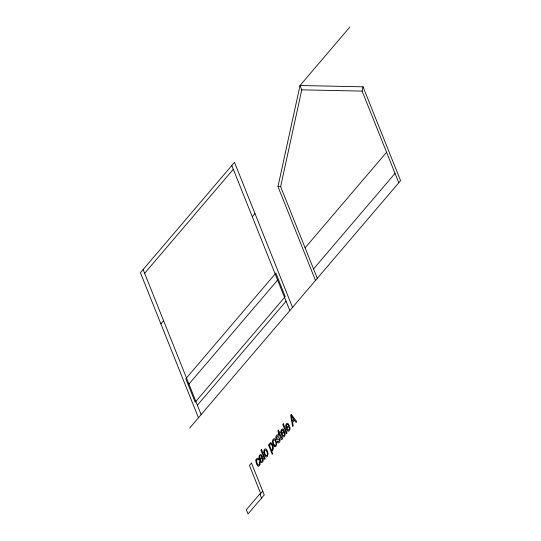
<?xml version="1.0" encoding="UTF-8"?>
<svg xmlns="http://www.w3.org/2000/svg" width="541" height="541" viewBox="0 0 541 541"><rect width="100%" height="100%" fill="white"/><g stroke="black" fill="none" stroke-linecap="round" stroke-linejoin="round"><path stroke-width="0.81" d="M255.967 460.06L255.927 460.269A2.82 1.488 82.2 0 0 255.866 461.169L256.515 464.009L257.766 465.984A3.246 1.711 82.2 0 0 258.334 466.247A3.151 1.664 82.2 0 0 258.699 466.227L259.822 465.003A3.077 1.623 82.2 0 0 260.059 463.765A2.976 1.576 82.2 0 0 260.052 463.211L259.781 461.716L259.173 462.183L259.382 463.752A1.833 0.967 82.2 0 1 259.254 464.347L258.672 465.057A1.948 1.028 82.2 0 1 258.321 465.084L257.043 463.339L256.569 460.675A1.981 1.048 82.2 0 1 256.711 460.127L256.786 459.972A2.502 1.319 82.2 0 1 257.043 459.627L257.185 459.519A1.643 0.866 82.2 0 1 257.746 459.58C258.429 460.81 259.092 459.018 258.077 458.531A2.671 1.413 82.2 0 0 257.388 458.268L256.475 458.876A3.787 2.002 82.2 0 0 255.967 460.06M315.498 280.448L277.966 186.604L300.025 85.505L349.858 27.05M317.303 278.338L280.63 186.659L301.756 89.84L300.025 85.505L363.038 86.81L400.577 180.653L189.668 428.053M398.778 182.763L362.105 91.091L363.038 86.81M144.63 273.3L233.306 169.286M160.9 323.917L163.605 320.745M252.282 216.731L254.98 213.56M188.937 384.096L277.621 280.076M305.104 247.839L386.578 152.264M197.384 405.209L286.061 301.188M313.543 268.951L395.025 173.384M259.896 459.011L261.797 456.787A2.583 1.366 82.2 0 0 261.093 455.765A2.34 1.238 82.2 0 0 259.829 456.482A2.34 1.238 82.2 0 0 259.89 459.018M283.646 431.15L281.753 433.375A2.34 1.238 82.2 0 1 281.685 430.846A2.34 1.238 82.2 0 1 282.943 430.169M286.608 427.681L288.502 425.456A2.583 1.366 82.2 0 0 287.798 424.435M260.025 494.359L262.73 491.187M282.03 439.191A4.626 2.441 82.2 0 0 282.537 438.433L282.057 437.527A4.747 2.509 82.2 0 1 281.807 437.879L279.562 433.28L280.103 432.644L279.744 431.745L279.203 432.381L278.257 430.021L277.993 431.346L278.662 433.016L278.25 433.49L278.615 434.396L279.021 433.916L281.198 439.116A1.204 0.636 82.2 0 0 281.462 439.326L281.577 439.36A1.359 0.717 82.2 0 0 281.76 439.346L282.03 439.177M301.756 89.84L362.105 91.091M277.966 186.604L280.63 186.659M265.638 455.245L265.117 454.332A6.127 3.232 82.2 0 1 264.874 453.71L264.542 452.425A2.157 1.136 82.2 0 1 264.502 451.796A2.238 1.183 82.2 0 1 265.881 450.18A2.475 1.305 82.2 0 1 266.463 450.836L266.713 451.302A5.342 2.82 82.2 0 1 266.841 451.579A6.296 3.32 82.2 0 1 267.024 452.053L267.382 453.493A2.103 1.109 82.2 0 1 267.41 454A2.232 1.177 82.2 0 1 266.03 455.617A2.238 1.183 82.2 0 1 265.638 455.245M275.511 439.691L276.742 443.235L276.086 446.163A4.693 2.482 82.2 0 1 275.869 446.399L275.782 446.481A3.402 1.792 82.2 0 1 274.585 446.616A3.287 1.731 82.2 0 1 273.922 445.987L272.542 442.308A3.118 1.643 82.2 0 1 272.522 441.145A3.814 2.015 82.2 0 1 273.408 439.062A3.469 1.833 82.2 0 1 274.679 438.832A3.449 1.819 82.2 0 1 275.511 439.691M292.519 307.403L234.503 162.361L140.423 272.718L198.439 417.76M231.805 165.532L289.814 310.575M260.701 493.561L249.442 465.409L251.47 463.035L264.231 494.941L248.028 513.95L246.338 509.73L259.842 493.886L261.526 498.112M143.128 269.546L201.137 414.595M263.866 452.486L265.246 456.171A3.287 1.731 82.2 0 0 265.908 456.78A3.402 1.792 82.2 0 0 267.098 456.651L267.186 456.584A4.693 2.482 82.2 0 0 267.41 456.34L268.065 453.412L266.835 449.869A3.449 1.819 82.2 0 0 266.003 449.023A3.469 1.833 82.2 0 0 264.725 449.219A3.814 2.015 82.2 0 0 263.819 451.302A3.118 1.643 82.2 0 0 263.866 452.486M272.61 447.515L272.224 445.926A6.411 3.381 82.2 0 0 271.907 445.155L271.46 444.377A2.252 1.19 82.2 0 0 271.082 443.999M272.508 450.342A2.387 1.258 82.2 0 1 272.055 450.538A2.752 1.454 82.2 0 1 271.44 450.335L272.786 453.689L272.245 454.325L268.492 444.945L269.005 444.337L269.377 445.263L269.398 444.438A2.529 1.339 82.2 0 1 269.465 444.019L270.216 442.842A2.976 1.576 82.2 0 1 271.413 443.011L271.778 443.397A4.977 2.631 82.2 0 1 272.346 444.303L272.549 444.743A6.188 3.266 82.2 0 1 272.84 445.493L273.056 446.264A4.598 2.428 82.2 0 1 273.212 447.042L273.279 447.786A3.111 1.643 82.2 0 1 273.191 448.915L273.036 449.49A3.111 1.643 82.2 0 1 272.603 450.186M272.623 447.563A2.042 1.075 82.2 0 1 272.218 449.321A2.042 1.075 82.2 0 1 271.102 449.213L270.473 448.097A6.377 3.368 82.2 0 1 270.23 447.475L269.932 446.44A2.509 1.325 82.2 0 1 269.837 445.513A2.029 1.068 82.2 0 1 271.088 443.904M282.95 430.129A2.583 1.366 82.2 0 1 283.633 431.17M286.602 427.688A2.34 1.238 82.2 0 1 286.541 425.152A2.34 1.238 82.2 0 1 287.792 424.475M262.615 459.6L262.615 459.776A1.86 0.981 82.2 0 1 262.561 460.242A1.975 1.041 82.2 0 1 262.439 460.634L261.851 461.331A2.245 1.19 82.2 0 1 261.371 461.365L260.255 460.006L262.716 457.111L261.35 454.846A3.395 1.792 82.2 0 0 260.776 454.582L259.883 454.893L259.2 456.016A3.287 1.738 82.2 0 0 259.017 456.942A3.456 1.826 82.2 0 0 258.99 457.652L259.619 460.411L260.863 462.339A3.253 1.718 82.2 0 0 261.634 462.596L262.554 462.034L263.217 460.607A3.097 1.637 82.2 0 0 263.291 459.302L263.109 458.146L262.513 458.599L262.615 459.6M284.471 433.963L284.471 434.139A1.86 0.981 82.2 0 1 284.417 434.606A1.975 1.041 82.2 0 1 284.296 434.998L283.707 435.694A2.245 1.19 82.2 0 1 283.227 435.728L282.111 434.369L284.573 431.475L283.207 429.209A3.395 1.792 82.2 0 0 282.632 428.945L281.739 429.256L281.056 430.379A3.287 1.738 82.2 0 0 280.874 431.305A3.456 1.826 82.2 0 0 280.847 432.016L281.476 434.775L282.72 436.702A3.253 1.718 82.2 0 0 283.491 436.959L284.41 436.398L285.073 434.971A3.097 1.637 82.2 0 0 285.148 433.666L284.965 432.509L284.37 432.962L284.471 433.963M289.327 428.269L289.327 428.445A1.86 0.981 82.2 0 1 289.273 428.912A1.975 1.041 82.2 0 1 289.151 429.304L288.563 430A2.245 1.19 82.2 0 1 288.076 430.034L286.96 428.675L289.428 425.781L288.062 423.515A3.395 1.792 82.2 0 0 287.481 423.251L286.595 423.562L285.912 424.685A3.287 1.738 82.2 0 0 285.729 425.611A3.456 1.826 82.2 0 0 285.702 426.322L286.331 429.081L287.575 431.008A3.253 1.718 82.2 0 0 288.346 431.265L289.266 430.704L289.929 429.277A3.097 1.637 82.2 0 0 289.996 427.972L289.82 426.815L289.219 427.268L289.327 428.269M279.44 440.124L278.446 441.693A1.535 0.811 82.2 0 1 278.02 441.524C277.398 440.306 276.823 442.247 277.797 442.66A2.455 1.298 82.2 0 0 278.202 442.89A2.34 1.238 82.2 0 0 278.48 442.91L279.061 442.626A6.012 3.172 82.2 0 0 279.46 442.2L279.697 441.828A3.584 1.893 82.2 0 0 279.934 441.246L280.062 440.604A2.279 1.204 82.2 0 0 280.076 439.934A2.462 1.298 82.2 0 0 280.049 439.596A2.184 1.156 82.2 0 0 279.805 438.677A2.536 1.339 82.2 0 0 279.69 438.406L279.494 438.082A1.643 0.866 82.2 0 0 279.291 437.852A1.907 1.008 82.2 0 0 278.845 437.662L276.769 438.298A0.73 0.385 82.2 0 1 276.458 437.622L277.35 436.039A1.278 0.676 82.2 0 1 277.574 436.093A1.339 0.71 82.2 0 1 277.783 436.256C278.73 437.223 278.527 434.538 277.323 434.849A3.469 1.833 82.2 0 0 277.039 434.944L276.654 435.221A5.545 2.928 82.2 0 0 276.404 435.498A4.03 2.13 82.2 0 0 275.971 436.303L275.836 436.851A2.049 1.082 82.2 0 0 276.607 439.596A1.839 0.974 82.2 0 0 276.911 439.725L279.082 439.096A0.717 0.379 82.2 0 1 279.23 439.265L279.271 439.339A0.987 0.521 82.2 0 1 279.426 439.88L279.44 440.124M275.842 273.151L185.813 378.754L195.193 402.213L285.222 296.61L275.842 273.151M261.452 449.463L260.911 450.098L264.644 459.424L265.185 458.788L261.452 449.463M283.308 423.819L282.767 424.462L286.5 433.787L287.041 433.152L283.308 423.819M291.261 414.494L290.618 415.251L292.647 426.572L293.276 425.835L292.62 422.453L294.52 420.222L296.15 422.46L296.786 421.716L291.261 414.494M293.932 419.417L292.383 421.236L291.775 417.95A12.193 6.438 82.2 0 0 291.329 415.833L293.932 419.417M274.314 445.067L273.8 444.147A6.127 3.232 82.2 0 1 273.55 443.532L273.219 442.24A2.157 1.136 82.2 0 1 273.178 441.618A2.238 1.183 82.2 0 1 274.558 440.002A2.475 1.305 82.2 0 1 275.139 440.651L275.396 441.118A5.342 2.82 82.2 0 1 275.518 441.402A6.296 3.32 82.2 0 1 275.7 441.875L276.059 443.316A2.103 1.109 82.2 0 1 276.086 443.816A2.232 1.177 82.2 0 1 274.706 445.439A2.238 1.183 82.2 0 1 274.314 445.067"/></g></svg>
